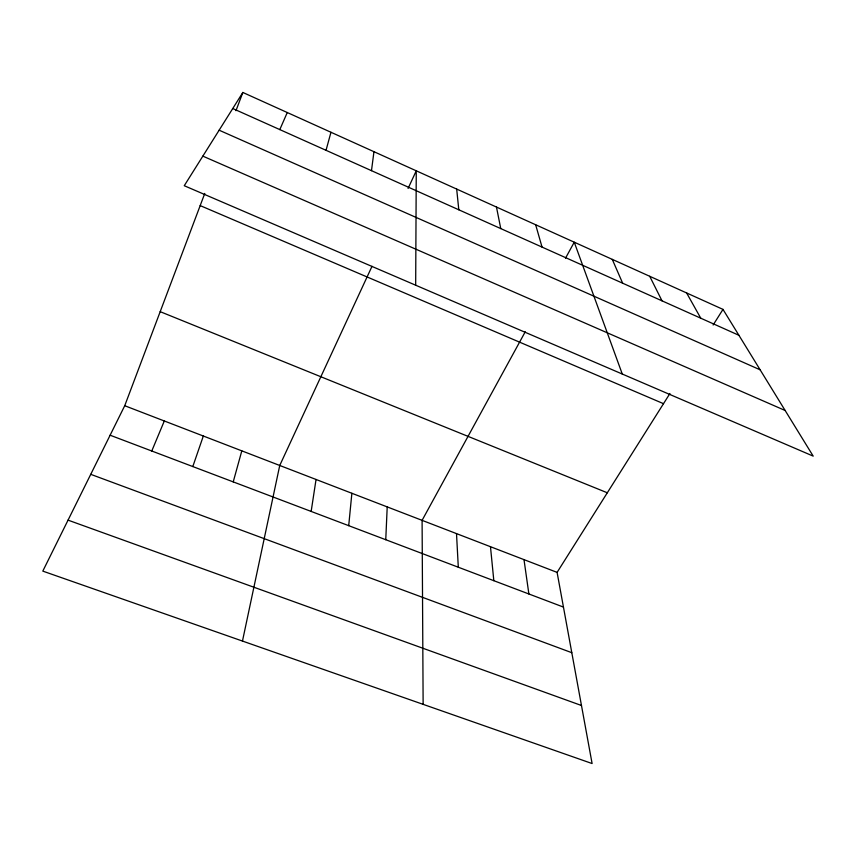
<?xml version="1.0" encoding="UTF-8"?>
<svg xmlns="http://www.w3.org/2000/svg" width="856" height="856" viewBox="0 0 856 856"><rect width="100%" height="100%" fill="white"/><g stroke="black" fill="none" stroke-linecap="round" stroke-linejoin="round"><path stroke-width="1.28" d="M415.674 285.219L416.262 170.804L408.077 188.459M385.756 539.719L387.212 506.902M348.713 525.67L351.87 493.281M371.483 170.665L373.954 151.694M311.156 511.428L316.046 479.467M242.473 641.058L279.741 465.471L372.018 266.302M326.04 150.314L330.962 132.273M233.228 481.885L241.809 450.855M192.803 466.563L203.332 436.025M669.927 393.503L557.096 572.386L592.106 763.541L42.8 571.113L124.73 405.723L204.777 193.424M235.967 110.702L242.847 92.459L722.988 309.39L813.2 456.12L184.254 185.72L242.847 92.459M151.769 451.005L164.309 420.981M279.805 129.598L287.274 112.521M525.263 331.754L422.094 520.341L423.132 704.349M565.495 258.212L574.248 242.195L622.28 374.04M713.134 325.013L722.988 309.39M68.052 520.138L581.481 705.505M90.736 474.331L571.797 652.689M110.114 435.212L563.451 607.086M124.73 405.723L557.096 572.386M160.19 311.659L607.3 492.778M200.186 205.601L663.507 403.679M202.84 156.134L785.145 410.495M219.136 130.198L760.128 369.803M232.757 108.519L738.899 335.285M686.619 292.966L700.754 318.186M649.725 276.295L662.009 300.83M612.275 259.368L622.644 283.197M535.653 224.754L542.041 247.084M496.469 207.045L500.76 228.584M524 559.631L528.88 593.978M456.676 189.069L458.805 209.795M490.477 546.706L493.826 580.689M456.505 533.609L458.302 567.218"/></g></svg>
